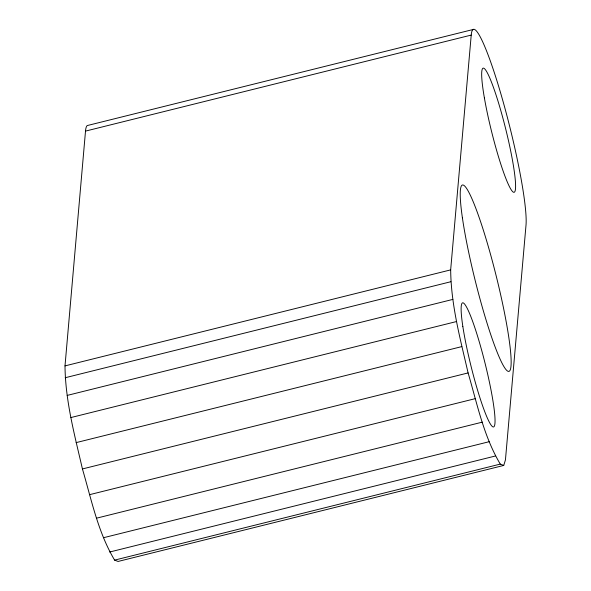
<?xml version="1.0" encoding="UTF-8"?>
<svg xmlns="http://www.w3.org/2000/svg" width="591" height="591" viewBox="0 0 591 591"><rect width="100%" height="100%" fill="white"/><g stroke="black" fill="none" stroke-linecap="round" stroke-linejoin="round"><path stroke-width="0.89" d="M85.51 131.106L471.226 35.083A104.001 11.643 76 0 1 501.582 96.281A104.001 11.643 76 0 1 525.997 225.282L505.445 459.901L503.739 465.435L118.067 561.45L114.61 560.12C97.988 532.284 91.472 499.75 82.43 468.944C74.636 435.05 65.342 400.883 65.003 365.895L85.51 131.106A104.001 11.643 76 0 1 87.209 125.573L472.926 29.55M471.226 35.083L450.674 269.718C450.985 304.757 460.3 338.983 468.102 372.928C477.151 403.734 483.66 436.269 500.289 464.105L503.739 465.435M65.003 365.895L450.674 269.88M65.165 377.745L450.837 281.73M67.182 395.416L452.861 299.401M70.92 417.549L456.592 321.526M76.121 442.622L461.793 346.607M82.43 468.944L468.102 372.928M89.411 494.711L475.09 398.696M96.599 518.167L482.278 422.151M103.506 537.721L489.178 441.706M109.645 552.031L495.324 456.016M114.61 560.12L500.289 464.105M484.406 98.047A63.998 7.166 76 0 0 513.727 192.297A63.998 7.166 76 0 0 497.711 100.204A63.998 7.166 76 0 0 484.406 98.047M462.827 326.402A63.998 7.166 76 0 0 492.111 426.303A63.998 7.166 76 0 0 479.235 341.724A63.998 7.166 76 0 0 462.827 326.402M462.391 217.761A96.001 10.741 76 0 0 506.177 369.803A96.001 10.741 76 0 0 488.395 246.846A96.001 10.741 76 0 0 462.391 217.761"/></g></svg>
